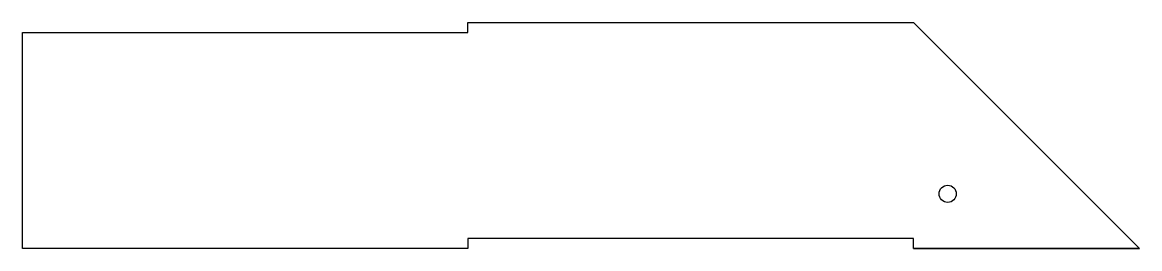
# Model space of a CAD drawing. Header units: millimetres. Extents: x -130 to 196, y -266 to -200.
import ezdxf

# ---------------------------------------------------------------- set-up
doc = ezdxf.new("R2010")
doc.units = ezdxf.units.MM
doc.layers.get('0').update_dxf_attribs({"linetype": 'CONTINUOUS'})

msp = doc.modelspace()

# ---------------------------------------------------------------- linework, layer by layer
msp.add_lwpolyline([(0, -200), (130, -200), (196, -266), (130, -266), (196, -266), (130, -266), (130, -263), (0, -263), (0, -266), (-130, -266), (-130, -203), (0, -203)], close=True)
msp.add_circle((140, -250), 2.5)

doc.saveas('drawing.dxf')
